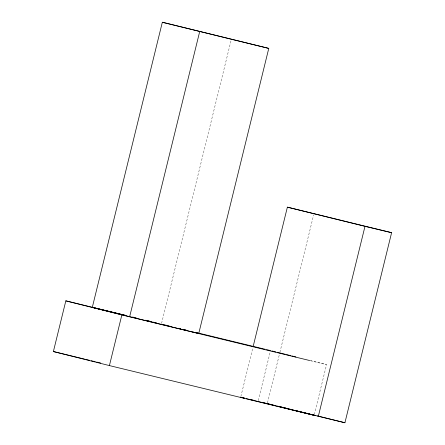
<?xml version="1.0" encoding="UTF-8"?>
<svg xmlns="http://www.w3.org/2000/svg" width="445" height="445" viewBox="0 0 445 445"><rect width="100%" height="100%" fill="white"/><g stroke="black" fill="none" stroke-linecap="round" stroke-linejoin="round"><path stroke-width="0.33" stroke-dasharray="2.23 1.67" d="M161.557 323.459L231.089 40.378M240.856 396.551L252.944 347.35M258.256 400.6L270.21 351.917M267.478 402.881L279.733 353.002M279.894 352.329L313.669 214.835M314.281 414.645L326.563 364.627L310.56 360.611M310.354 360.689L326.563 364.627"/><path stroke-width="0.67" d="M277.43 406.113L314.114 415.313L109.414 365.584L53.389 351.539L65.838 300.853L125.963 315.461M162.336 22.25L92.31 307.35L129.656 316.718L198.748 333.5L268.774 48.394L162.336 22.25L268.774 48.394M109.414 365.584L121.863 314.899L65.838 300.853M129.656 316.718L199.688 31.612M253.105 346.677L287.375 207.159L391.611 232.679L344.925 422.75L246.091 398.564M318.303 416.425L364.989 226.355L391.611 232.679M244.683 398.175L240.689 397.229L244.739 398.231M250.007 399.443L254 400.389M262.656 402.447L265.32 403.081M132.721 317.101L134.746 317.597M145.554 320.222L149.609 321.207M165.824 325.145L167.848 325.634M178.662 328.26L180.687 328.755M184.063 329.573L186.093 330.068M196.901 332.693L265.137 349.269M266.483 349.598L270.538 350.582M92.977 307.517L125.846 315.499M132.554 317.129L136.576 318.108M147.306 320.712L151.333 321.691M152.674 322.019L156.701 322.992M121.863 314.899L309.675 360.522M53.389 351.539L84.467 359.087M85.813 359.415L89.868 360.4M91.219 360.728L95.275 361.713M96.626 362.041L100.676 363.025M287.375 207.159L364.989 226.355M268.663 403.888L270.688 404.388M279.466 406.558L283.51 407.559M284.861 407.893L288.911 408.894M290.262 409.228L292.287 409.728M295.658 410.563L310.51 414.239M311.856 414.573L315.906 415.574M317.257 415.908L344.925 422.75M271.873 350.916L275.872 351.917M277.207 352.251L285.212 354.259M286.547 354.593L290.546 355.599M291.881 355.933L295.886 356.935M162.063 324.299L166.063 325.306M167.398 325.64L171.397 326.641M178.067 328.315L180.737 328.983M182.072 329.317L186.071 330.324M192.741 331.992L195.411 332.66M196.746 332.999L198.748 333.5M266.761 403.437L268.763 403.943M272.095 404.778L274.098 405.278"/></g></svg>
